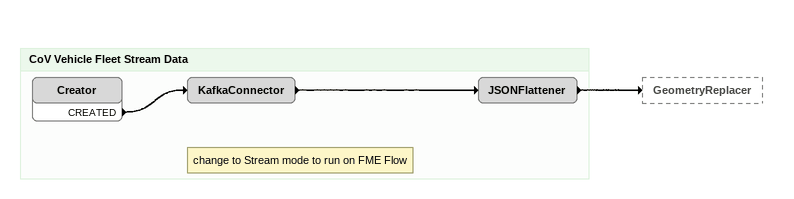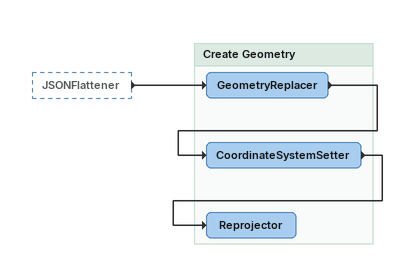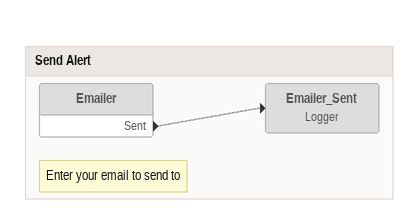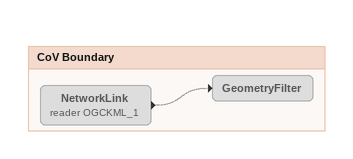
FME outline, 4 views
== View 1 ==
Bookmark: CoV Vehicle Fleet Stream Data
Creator
    CREATED -> KafkaConnector
Note: change to Stream mode to run on FME Flow
KafkaConnector
    -> JSONFlattener
JSONFlattener
    -> GeometryReplacer

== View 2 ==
JSONFlattener [outside]
    -> GeometryReplacer

Bookmark: Create Geometry
GeometryReplacer
    -> CoordinateSystemSetter
CoordinateSystemSetter
    -> Reprojector
Reprojector

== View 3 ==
Bookmark: Send Alert
Note: Enter your email to send to
Emailer [off]
    Sent -> Emailer_Sent [off]
Emailer_Sent: Logger [off]

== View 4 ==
Bookmark: CoV Boundary
NetworkLink (reader OGCKML_1) [off]
    -> GeometryFilter [off]
GeometryFilter [off]
